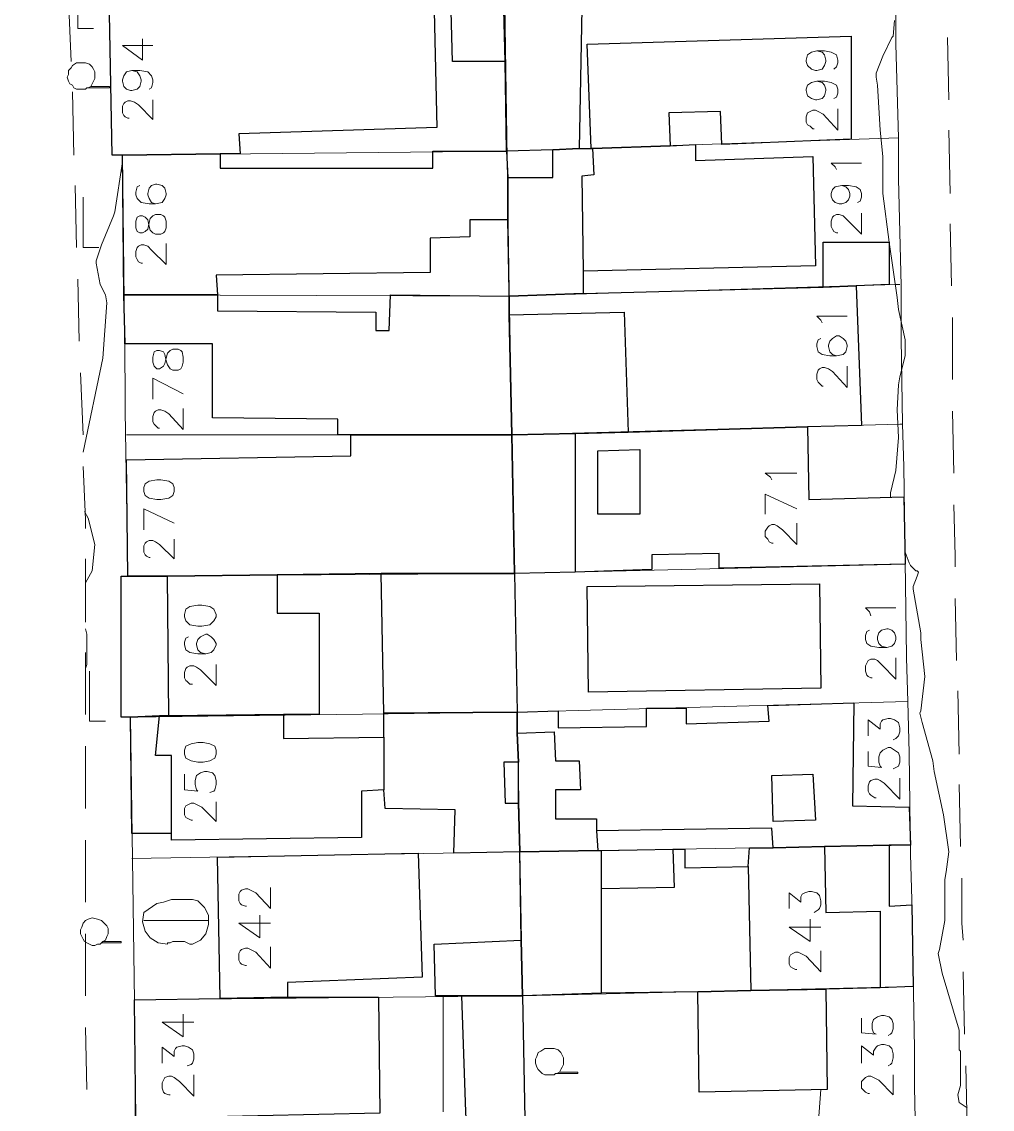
# Model space of a CAD drawing. Extents: x -2391 to 32076, y -11492 to 5852.
# Drawn here: x 4882.4 to 4944.7, y -1118.1 to -1048.4 of the extents above; entities that cross this region are included whole.
import ezdxf

# ---------------------------------------------------------------- set-up
doc = ezdxf.new("R2010")
doc.units = 0
doc.header["$LTSCALE"] = 7
for name, color, linetype in [('ALVE-CT', 3, 'CONTINUOUS'), ('PDF_A101 - EDIFICACAO', 7, 'CONTINUOUS'), ('PDF_A103 - PROJECAO_1', 7, 'CONTINUOUS'), ('PDF_A104 - PROJECAO_2', 7, 'CONTINUOUS'), ('PDF_A118 - PISCINA', 7, 'CONTINUOUS'), ('PDF_A122 - CASA_DE_MAQUINA', 7, 'CONTINUOUS'), ('PDF_A123 - N DE PORTA', 7, 'CONTINUOUS'), ('PDF_A124 - MURO', 7, 'CONTINUOUS'), ('PDF_C301 - MEIO_FIO_2D', 7, 'CONTINUOUS'), ('PDF_F602 - ARVORE_ISOLADA', 7, 'CONTINUOUS'), ('PDF_I903 - POSTE', 7, 'CONTINUOUS'), ('PDF_N1402 - CURVA_INTERMEDIARIA', 7, 'CONTINUOUS')]:
    doc.layers.add(name, color=color, linetype=linetype)

msp = doc.modelspace()

# ---------------------------------------------------------------- linework, layer by layer
at = {"layer": 'ALVE-CT'}
msp.add_circle((4550.796, -1271.53), 500, dxfattribs=at)
at = {"layer": 'PDF_A101 - EDIFICACAO', "lineweight": 30}
for points in [[(4895.123, -1056.823), (4888.858, -1056.908), (4888.181, -1056.908), (4888.011, -1047.848), (4908.839, -1047.679), (4909.008, -1055.13), (4896.308, -1055.553), (4896.393, -1056.823)], [(4913.41, -1050.896), (4910.024, -1050.896), (4909.939, -1047.679), (4913.326, -1047.595)], [(4918.152, -1056.484), (4916.458, -1056.569), (4913.495, -1056.654), (4913.41, -1050.896), (4913.326, -1047.595), (4918.321, -1047.51)], [(4923.993, -1056.315), (4918.998, -1056.484), (4918.914, -1056.484), (4918.66, -1049.796), (4935.592, -1049.288), (4935.592, -1055.892), (4927.295, -1056.23), (4927.211, -1054.114), (4923.909, -1054.198)], [(4925.602, -1056.23), (4925.602, -1057.246), (4933.137, -1056.992), (4933.306, -1064.019), (4918.406, -1064.358), (4918.406, -1065.797), (4913.664, -1065.967), (4913.664, -1065.628), (4913.58, -1061.056), (4913.58, -1058.347), (4916.458, -1058.347), (4916.458, -1056.569), (4918.152, -1056.484), (4918.914, -1056.484), (4918.998, -1056.484), (4923.993, -1056.315)], [(4913.58, -1058.347), (4913.58, -1061.056), (4911.125, -1061.056), (4911.125, -1062.157), (4908.585, -1062.241), (4908.585, -1064.443), (4894.869, -1064.612), (4894.954, -1065.882), (4888.943, -1065.882), (4888.858, -1056.908), (4895.123, -1056.823), (4895.123, -1057.754), (4908.754, -1057.754), (4908.754, -1056.654), (4913.495, -1056.654)], [(4935.931, -1065.289), (4933.814, -1065.374), (4933.814, -1062.495), (4938.048, -1062.495), (4938.048, -1065.205)], [(4917.898, -1074.772), (4913.834, -1074.856), (4913.664, -1067.152), (4913.664, -1065.967), (4918.406, -1065.797), (4933.814, -1065.374), (4935.931, -1065.289), (4936.27, -1074.264), (4932.798, -1074.348), (4921.284, -1074.687)], [(4894.954, -1065.882), (4894.954, -1066.898), (4905.113, -1066.983), (4905.113, -1068.168), (4905.96, -1068.168), (4906.045, -1065.882), (4913.664, -1065.967), (4913.664, -1067.152), (4913.834, -1074.856), (4903.505, -1074.856), (4902.658, -1074.856), (4902.658, -1073.84), (4894.615, -1073.756), (4894.615, -1069.014), (4889.027, -1069.014), (4888.943, -1065.882)], [(4932.798, -1074.348), (4932.883, -1079.005), (4938.979, -1078.835), (4939.064, -1083.153), (4927.126, -1083.407), (4927.126, -1082.476), (4922.808, -1082.561), (4922.808, -1083.492), (4917.898, -1083.661), (4914.003, -1083.746), (4913.834, -1074.856), (4917.898, -1074.772), (4921.284, -1074.687)], [(4913.834, -1074.856), (4914.003, -1083.746), (4905.452, -1083.746), (4898.764, -1083.831), (4891.737, -1083.915), (4889.197, -1083.915), (4889.112, -1076.465), (4903.505, -1076.211), (4903.505, -1074.856)], [(4898.764, -1083.831), (4898.764, -1086.286), (4901.473, -1086.286), (4901.473, -1092.805), (4899.187, -1092.805), (4891.821, -1092.89), (4891.229, -1092.89), (4889.366, -1092.974), (4888.773, -1092.974), (4888.773, -1083.915), (4889.197, -1083.915), (4891.737, -1083.915)], [(4914.172, -1092.636), (4905.621, -1092.72), (4905.452, -1083.746), (4914.003, -1083.746)], [(4933.645, -1091.112), (4918.744, -1091.366), (4918.66, -1084.593), (4933.56, -1084.423)], [(4935.762, -1092.043), (4935.677, -1098.647), (4939.318, -1098.731), (4939.402, -1101.187), (4938.048, -1101.187), (4933.899, -1101.271), (4930.597, -1101.356), (4930.513, -1100.086), (4919.252, -1100.255), (4919.337, -1101.525), (4914.342, -1101.61), (4914.257, -1098.477), (4914.257, -1095.853), (4914.172, -1093.99), (4914.172, -1092.636), (4916.797, -1092.551), (4916.797, -1093.652), (4922.47, -1093.567), (4922.47, -1092.382), (4925.009, -1092.382), (4925.009, -1093.398), (4930.343, -1093.228), (4930.259, -1092.212)], [(4914.172, -1093.99), (4914.257, -1095.853), (4913.326, -1095.853), (4913.41, -1098.477), (4914.257, -1098.477), (4914.342, -1101.61), (4910.109, -1101.695), (4910.193, -1098.901), (4905.706, -1098.816), (4905.621, -1097.631), (4904.182, -1097.715), (4904.182, -1100.679), (4891.991, -1100.848), (4891.991, -1100.425), (4889.451, -1100.425), (4889.366, -1092.974), (4891.229, -1092.89), (4891.821, -1092.89), (4899.187, -1092.805), (4899.187, -1094.329), (4905.621, -1094.244), (4905.621, -1092.72), (4914.172, -1092.636)], [(4938.048, -1101.187), (4938.048, -1105.081), (4939.487, -1104.997), (4939.572, -1110.246), (4937.455, -1110.33), (4933.984, -1110.415), (4929.158, -1110.5), (4925.771, -1110.584), (4919.591, -1110.669), (4914.511, -1110.838), (4914.426, -1107.282), (4914.342, -1101.61), (4919.337, -1101.525), (4919.591, -1101.525), (4924.163, -1101.441), (4924.925, -1101.441), (4924.925, -1102.626), (4928.989, -1102.541), (4929.073, -1101.356), (4930.597, -1101.356), (4933.899, -1101.271)], [(4899.441, -1110.923), (4895.123, -1111.008), (4894.954, -1101.949), (4907.823, -1101.695), (4908.077, -1109.653), (4899.441, -1109.992)], [(4914.511, -1110.838), (4910.617, -1110.838), (4908.923, -1110.838), (4908.839, -1107.536), (4914.426, -1107.282)], [(4925.771, -1110.584), (4929.158, -1110.5), (4933.984, -1110.415), (4934.068, -1116.849), (4925.856, -1117.019)], [(4895.123, -1111.008), (4899.441, -1110.923), (4905.283, -1110.923), (4905.367, -1118.373), (4889.705, -1118.712), (4889.62, -1111.177), (4889.62, -1111.092)], [(4914.68, -1119.897), (4910.955, -1119.982), (4910.871, -1118.289), (4910.617, -1110.838), (4914.511, -1110.838)]]:
    msp.add_lwpolyline(points, close=True, dxfattribs=at)
at = {"layer": 'PDF_A103 - PROJECAO_1', "lineweight": 30}
for points in [[(4918.406, -1064.358), (4918.406, -1065.797), (4913.664, -1065.967), (4913.664, -1065.628), (4913.58, -1061.056), (4913.58, -1058.347), (4916.458, -1058.347), (4916.458, -1056.569), (4918.152, -1056.484), (4918.914, -1056.484), (4918.998, -1056.484), (4919.083, -1058.177), (4918.321, -1058.262)], [(4921.284, -1074.687), (4917.898, -1074.772), (4913.834, -1074.856), (4913.664, -1067.152), (4921.03, -1066.983)], [(4917.898, -1083.661), (4914.003, -1083.746), (4913.834, -1074.856), (4917.898, -1074.772)], [(4922.046, -1079.936), (4919.337, -1079.936), (4919.337, -1075.872), (4922.046, -1075.788)], [(4899.187, -1092.805), (4891.821, -1092.89), (4891.737, -1083.915), (4898.764, -1083.831), (4898.764, -1086.286), (4901.473, -1086.286), (4901.473, -1092.805)], [(4905.621, -1094.244), (4905.621, -1097.631), (4904.182, -1097.715), (4904.182, -1100.679), (4891.991, -1100.848), (4891.991, -1100.425), (4891.991, -1095.43), (4890.975, -1095.43), (4891.229, -1092.89), (4891.821, -1092.89), (4899.187, -1092.805), (4899.187, -1094.329)], [(4919.252, -1100.255), (4919.337, -1101.525), (4914.342, -1101.61), (4914.257, -1098.477), (4914.257, -1095.853), (4914.172, -1093.99), (4916.543, -1093.906), (4916.628, -1095.768), (4918.152, -1095.768), (4918.236, -1097.631), (4916.628, -1097.631), (4916.628, -1099.493), (4919.252, -1099.493)], [(4933.306, -1099.578), (4930.597, -1099.663), (4930.513, -1096.699), (4933.137, -1096.615)], [(4933.899, -1101.271), (4933.984, -1105.505), (4937.455, -1105.42), (4937.455, -1110.33), (4933.984, -1110.415), (4929.158, -1110.5), (4925.771, -1110.584), (4919.591, -1110.669), (4919.591, -1103.981), (4919.591, -1101.525), (4924.163, -1101.441), (4924.925, -1101.441), (4924.925, -1102.626), (4928.989, -1102.541), (4929.073, -1101.356), (4930.597, -1101.356)]]:
    msp.add_lwpolyline(points, close=True, dxfattribs=at)
at = {"layer": 'PDF_A104 - PROJECAO_2', "lineweight": 30}
msp.add_lwpolyline([(4924.925, -1101.441), (4924.925, -1102.626), (4928.989, -1102.541), (4929.158, -1110.5), (4925.771, -1110.584), (4919.591, -1110.669), (4919.591, -1103.981), (4919.591, -1101.525), (4924.163, -1101.441)], close=True, dxfattribs=at)
at = {"layer": 'PDF_A118 - PISCINA', "lineweight": 9}
msp.add_lwpolyline([(4891.483, -1104.827), (4891.059, -1104.912), (4890.213, -1105.505), (4890.128, -1106.097), (4890.297, -1106.69), (4890.636, -1107.113), (4891.144, -1107.452), (4891.737, -1107.536), (4891.737, -1107.452), (4891.906, -1107.452), (4892.075, -1107.367), (4892.329, -1107.367), (4892.499, -1107.367), (4892.668, -1107.367), (4892.837, -1107.367), (4893.007, -1107.452), (4893.176, -1107.536), (4893.345, -1107.536), (4893.853, -1107.282), (4894.192, -1106.859), (4894.361, -1106.266), (4894.361, -1105.674), (4894.107, -1105.166), (4893.684, -1104.743), (4893.345, -1104.658), (4892.837, -1104.658), (4892.414, -1104.658), (4891.991, -1104.658)], close=True, dxfattribs=at)
msp.add_lwpolyline([(4890.213, -1106.012), (4894.361, -1106.012)], dxfattribs=at)
at = {"layer": 'PDF_A122 - CASA_DE_MAQUINA', "lineweight": 30}
msp.add_lwpolyline([(4919.591, -1103.981), (4919.591, -1101.525), (4924.163, -1101.441), (4924.247, -1103.896)], close=True, dxfattribs=at)
at = {"layer": 'PDF_A123 - N DE PORTA', "lineweight": 9}
for points in [[(4890.805, -1049.88), (4888.858, -1049.88), (4890.128, -1050.812), (4890.128, -1049.457)], [(4933.391, -1050.219), (4933.73, -1050.304), (4933.899, -1050.473), (4933.984, -1050.812), (4933.984, -1050.896), (4933.899, -1051.15), (4933.73, -1051.404), (4933.391, -1051.489), (4933.306, -1051.489), (4933.052, -1051.404), (4932.798, -1051.15), (4932.714, -1050.896), (4932.714, -1050.812), (4932.798, -1050.473), (4933.052, -1050.304), (4933.391, -1050.219), (4933.899, -1050.219), (4934.322, -1050.304), (4934.661, -1050.473), (4934.746, -1050.812), (4934.746, -1050.981), (4934.661, -1051.235), (4934.492, -1051.404)], [(4889.451, -1051.489), (4889.789, -1051.574), (4889.959, -1051.828), (4890.043, -1052.082), (4890.043, -1052.166), (4889.959, -1052.505), (4889.789, -1052.674), (4889.451, -1052.759), (4889.366, -1052.759), (4889.112, -1052.674), (4888.943, -1052.505), (4888.858, -1052.166), (4888.858, -1052.082), (4888.943, -1051.828), (4889.112, -1051.574), (4889.451, -1051.489), (4889.959, -1051.489), (4890.467, -1051.574), (4890.721, -1051.828), (4890.805, -1052.082), (4890.805, -1052.251), (4890.721, -1052.59), (4890.551, -1052.674)], [(4933.391, -1052.166), (4933.73, -1052.251), (4933.899, -1052.42), (4933.984, -1052.674), (4933.984, -1052.759), (4933.899, -1053.098), (4933.73, -1053.267), (4933.391, -1053.352), (4933.306, -1053.352), (4933.052, -1053.267), (4932.798, -1053.098), (4932.714, -1052.759), (4932.714, -1052.674), (4932.798, -1052.42), (4933.052, -1052.251), (4933.391, -1052.166), (4933.899, -1052.166), (4934.322, -1052.251), (4934.661, -1052.42), (4934.746, -1052.674), (4934.746, -1052.928), (4934.661, -1053.182), (4934.492, -1053.267)], [(4889.281, -1054.537), (4889.197, -1054.537), (4889.027, -1054.452), (4888.943, -1054.368), (4888.858, -1054.198), (4888.858, -1053.775), (4888.943, -1053.606), (4889.027, -1053.521), (4889.197, -1053.436), (4889.366, -1053.436), (4889.62, -1053.521), (4889.874, -1053.69), (4890.805, -1054.622), (4890.805, -1053.352)], [(4933.222, -1055.214), (4933.137, -1055.214), (4932.968, -1055.045), (4932.798, -1054.96), (4932.714, -1054.791), (4932.714, -1054.452), (4932.798, -1054.198), (4932.968, -1054.114), (4933.137, -1054.029), (4933.306, -1054.029), (4933.476, -1054.114), (4933.814, -1054.283), (4934.746, -1055.299), (4934.746, -1053.944)], [(4934.661, -1057.839), (4934.576, -1057.669), (4934.322, -1057.416), (4936.27, -1057.416)], [(4889.959, -1058.855), (4889.789, -1058.939), (4889.705, -1059.278), (4889.705, -1059.447), (4889.789, -1059.701), (4890.043, -1059.955), (4890.551, -1060.04), (4890.975, -1060.04), (4891.398, -1059.955), (4891.567, -1059.701), (4891.652, -1059.447), (4891.652, -1059.363), (4891.567, -1059.024), (4891.398, -1058.855), (4891.059, -1058.77), (4890.975, -1058.77), (4890.721, -1058.855), (4890.551, -1059.024), (4890.467, -1059.363), (4890.467, -1059.447), (4890.551, -1059.701), (4890.721, -1059.955), (4890.975, -1060.04)], [(4935, -1058.855), (4935.254, -1058.939), (4935.423, -1059.109), (4935.508, -1059.363), (4935.508, -1059.532), (4935.423, -1059.786), (4935.254, -1059.955), (4935, -1060.04), (4934.83, -1060.04), (4934.576, -1059.955), (4934.407, -1059.786), (4934.322, -1059.532), (4934.322, -1059.363), (4934.407, -1059.109), (4934.576, -1058.939), (4935, -1058.855), (4935.423, -1058.855), (4935.931, -1058.939), (4936.185, -1059.109), (4936.27, -1059.363), (4936.27, -1059.617), (4936.185, -1059.871), (4936.016, -1059.955)], [(4934.746, -1061.903), (4934.661, -1061.903), (4934.492, -1061.818), (4934.407, -1061.649), (4934.322, -1061.479), (4934.322, -1061.141), (4934.407, -1060.887), (4934.492, -1060.802), (4934.661, -1060.717), (4934.83, -1060.717), (4935.084, -1060.802), (4935.338, -1061.056), (4936.27, -1061.987), (4936.27, -1060.633)], [(4890.128, -1063.85), (4890.043, -1063.85), (4889.874, -1063.765), (4889.789, -1063.596), (4889.705, -1063.427), (4889.705, -1063.088), (4889.789, -1062.834), (4889.874, -1062.749), (4890.043, -1062.665), (4890.213, -1062.665), (4890.467, -1062.749), (4890.721, -1063.003), (4891.652, -1063.935), (4891.652, -1062.58)], [(4933.73, -1067.66), (4933.645, -1067.49), (4933.391, -1067.236), (4935.338, -1067.236)], [(4933.645, -1068.676), (4933.476, -1068.76), (4933.391, -1069.014), (4933.391, -1069.184), (4933.476, -1069.522), (4933.73, -1069.692), (4934.238, -1069.776), (4934.661, -1069.776), (4935.084, -1069.692), (4935.254, -1069.522), (4935.338, -1069.184), (4935.338, -1069.099), (4935.254, -1068.845), (4935.084, -1068.676), (4934.83, -1068.506), (4934.661, -1068.506), (4934.407, -1068.676), (4934.238, -1068.845), (4934.153, -1069.099), (4934.153, -1069.184), (4934.238, -1069.522), (4934.407, -1069.692), (4934.661, -1069.776)], [(4933.814, -1071.724), (4933.73, -1071.724), (4933.56, -1071.554), (4933.476, -1071.47), (4933.391, -1071.3), (4933.391, -1070.962), (4933.476, -1070.708), (4933.56, -1070.623), (4933.73, -1070.538), (4933.899, -1070.538), (4934.153, -1070.623), (4934.407, -1070.792), (4935.338, -1071.808), (4935.338, -1070.454)], [(4892.753, -1072.232), (4890.805, -1071.216), (4890.805, -1072.57)], [(4891.229, -1074.433), (4891.144, -1074.433), (4890.975, -1074.264), (4890.89, -1074.179), (4890.805, -1074.01), (4890.805, -1073.671), (4890.89, -1073.417), (4890.975, -1073.332), (4891.144, -1073.248), (4891.313, -1073.248), (4891.567, -1073.332), (4891.821, -1073.502), (4892.753, -1074.518), (4892.753, -1073.163)], [(4930.513, -1077.735), (4930.428, -1077.565), (4930.089, -1077.311), (4932.121, -1077.311)], [(4932.121, -1079.597), (4930.089, -1078.666), (4930.089, -1079.936)], [(4892.16, -1080.529), (4890.213, -1079.597), (4890.213, -1080.952)], [(4930.597, -1081.799), (4930.513, -1081.799), (4930.343, -1081.714), (4930.259, -1081.545), (4930.089, -1081.375), (4930.089, -1081.037), (4930.259, -1080.783), (4930.343, -1080.698), (4930.513, -1080.613), (4930.682, -1080.613), (4930.851, -1080.698), (4931.19, -1080.952), (4932.121, -1081.883), (4932.121, -1080.529)], [(4890.636, -1082.73), (4890.551, -1082.73), (4890.382, -1082.645), (4890.297, -1082.561), (4890.213, -1082.391), (4890.213, -1081.968), (4890.297, -1081.799), (4890.382, -1081.714), (4890.551, -1081.629), (4890.805, -1081.629), (4890.975, -1081.714), (4891.229, -1081.883), (4892.16, -1082.815), (4892.16, -1081.545)], [(4936.862, -1086.455), (4936.778, -1086.201), (4936.524, -1085.947), (4938.471, -1085.947)], [(4893.091, -1087.81), (4892.922, -1087.894), (4892.837, -1088.148), (4892.837, -1088.318), (4892.922, -1088.656), (4893.176, -1088.826), (4893.684, -1088.91), (4894.192, -1088.91), (4894.53, -1088.826), (4894.7, -1088.656), (4894.869, -1088.318), (4894.869, -1088.233), (4894.7, -1087.979), (4894.53, -1087.81), (4894.276, -1087.64), (4894.192, -1087.64), (4893.853, -1087.81), (4893.684, -1087.979), (4893.599, -1088.233), (4893.599, -1088.318), (4893.684, -1088.656), (4893.853, -1088.826), (4894.192, -1088.91)], [(4936.778, -1087.386), (4936.608, -1087.471), (4936.524, -1087.725), (4936.524, -1087.979), (4936.608, -1088.233), (4936.862, -1088.402), (4937.37, -1088.487), (4937.878, -1088.487), (4938.217, -1088.402), (4938.386, -1088.233), (4938.471, -1087.979), (4938.471, -1087.81), (4938.386, -1087.556), (4938.217, -1087.386), (4937.963, -1087.302), (4937.878, -1087.302), (4937.54, -1087.386), (4937.37, -1087.556), (4937.286, -1087.81), (4937.286, -1087.979), (4937.37, -1088.233), (4937.54, -1088.402), (4937.878, -1088.487)], [(4893.345, -1090.858), (4893.176, -1090.858), (4893.007, -1090.688), (4892.922, -1090.604), (4892.837, -1090.434), (4892.837, -1090.096), (4892.922, -1089.842), (4893.007, -1089.757), (4893.176, -1089.672), (4893.43, -1089.672), (4893.599, -1089.757), (4893.853, -1089.926), (4894.869, -1090.942), (4894.869, -1089.588)], [(4936.947, -1090.434), (4936.862, -1090.434), (4936.693, -1090.35), (4936.608, -1090.265), (4936.524, -1090.011), (4936.524, -1089.672), (4936.608, -1089.503), (4936.693, -1089.334), (4936.862, -1089.249), (4937.116, -1089.249), (4937.286, -1089.334), (4937.54, -1089.588), (4938.471, -1090.519), (4938.471, -1089.164)], [(4936.693, -1094.16), (4936.693, -1093.144), (4937.455, -1093.736), (4937.455, -1093.398), (4937.54, -1093.228), (4937.624, -1093.144), (4937.963, -1093.059), (4938.132, -1093.059), (4938.386, -1093.144), (4938.64, -1093.313), (4938.725, -1093.652), (4938.725, -1093.906), (4938.64, -1094.16), (4938.471, -1094.329), (4938.302, -1094.414)], [(4936.693, -1095.176), (4936.693, -1096.107), (4937.54, -1096.192), (4937.455, -1096.107), (4937.37, -1095.853), (4937.37, -1095.514), (4937.455, -1095.26), (4937.624, -1095.091), (4937.963, -1094.922), (4938.132, -1094.922), (4938.386, -1095.091), (4938.64, -1095.26), (4938.725, -1095.514), (4938.725, -1095.853), (4938.64, -1096.107), (4938.471, -1096.192), (4938.302, -1096.276)], [(4892.837, -1096.615), (4892.837, -1097.631), (4893.684, -1097.715), (4893.599, -1097.631), (4893.514, -1097.292), (4893.514, -1097.038), (4893.599, -1096.699), (4893.853, -1096.53), (4894.107, -1096.445), (4894.276, -1096.445), (4894.615, -1096.53), (4894.784, -1096.699), (4894.869, -1097.038), (4894.869, -1097.292), (4894.784, -1097.631), (4894.7, -1097.715), (4894.446, -1097.8)], [(4937.201, -1098.139), (4937.116, -1098.139), (4936.862, -1097.969), (4936.778, -1097.885), (4936.693, -1097.715), (4936.693, -1097.377), (4936.778, -1097.123), (4936.862, -1097.038), (4937.116, -1096.953), (4937.286, -1096.953), (4937.455, -1097.038), (4937.709, -1097.207), (4938.725, -1098.223), (4938.725, -1096.869)], [(4893.345, -1099.578), (4893.261, -1099.578), (4893.091, -1099.493), (4892.922, -1099.409), (4892.837, -1099.239), (4892.837, -1098.816), (4892.922, -1098.647), (4893.091, -1098.562), (4893.261, -1098.477), (4893.43, -1098.477), (4893.599, -1098.562), (4893.938, -1098.731), (4894.869, -1099.663), (4894.869, -1098.393)], [(4896.816, -1105.081), (4896.732, -1105.081), (4896.478, -1104.997), (4896.393, -1104.912), (4896.308, -1104.743), (4896.308, -1104.319), (4896.393, -1104.15), (4896.478, -1104.065), (4896.732, -1103.981), (4896.901, -1103.981), (4897.07, -1104.065), (4897.409, -1104.235), (4898.34, -1105.251), (4898.34, -1103.896)], [(4931.613, -1105.251), (4931.613, -1104.235), (4932.375, -1104.827), (4932.375, -1104.489), (4932.46, -1104.319), (4932.629, -1104.235), (4932.883, -1104.15), (4933.052, -1104.15), (4933.391, -1104.235), (4933.56, -1104.404), (4933.645, -1104.743), (4933.645, -1104.997), (4933.56, -1105.251), (4933.476, -1105.335), (4933.222, -1105.505)], [(4898.34, -1106.182), (4896.308, -1106.182), (4897.663, -1107.113), (4897.663, -1105.674)], [(4933.645, -1106.436), (4931.613, -1106.436), (4932.968, -1107.367), (4932.968, -1105.928)], [(4896.816, -1108.891), (4896.732, -1108.891), (4896.478, -1108.806), (4896.393, -1108.722), (4896.308, -1108.552), (4896.308, -1108.129), (4896.393, -1107.96), (4896.478, -1107.875), (4896.732, -1107.79), (4896.901, -1107.79), (4897.07, -1107.875), (4897.409, -1108.044), (4898.34, -1109.06), (4898.34, -1107.706)], [(4932.121, -1109.145), (4932.037, -1109.145), (4931.867, -1109.06), (4931.698, -1108.976), (4931.613, -1108.806), (4931.613, -1108.383), (4931.698, -1108.214), (4931.867, -1108.129), (4932.037, -1108.044), (4932.206, -1108.044), (4932.375, -1108.129), (4932.714, -1108.298), (4933.645, -1109.314), (4933.645, -1107.96)], [(4893.43, -1112.532), (4891.398, -1112.532), (4892.753, -1113.463), (4892.753, -1112.024)], [(4936.27, -1112.278), (4936.27, -1113.209), (4937.201, -1113.294), (4937.032, -1113.209), (4936.947, -1112.955), (4936.947, -1112.616), (4937.032, -1112.362), (4937.286, -1112.193), (4937.54, -1112.108), (4937.709, -1112.108), (4938.048, -1112.193), (4938.217, -1112.362), (4938.302, -1112.616), (4938.302, -1112.955), (4938.217, -1113.209), (4938.132, -1113.294), (4937.963, -1113.378)], [(4891.398, -1115.156), (4891.398, -1114.14), (4892.16, -1114.733), (4892.16, -1114.394), (4892.245, -1114.225), (4892.329, -1114.14), (4892.668, -1114.056), (4892.837, -1114.056), (4893.091, -1114.14), (4893.345, -1114.31), (4893.43, -1114.564), (4893.43, -1114.902), (4893.345, -1115.156), (4893.261, -1115.241), (4893.007, -1115.326)], [(4936.27, -1115.156), (4936.27, -1114.056), (4937.032, -1114.648), (4937.032, -1114.394), (4937.201, -1114.14), (4937.286, -1114.056), (4937.54, -1113.971), (4937.709, -1113.971), (4938.048, -1114.056), (4938.217, -1114.225), (4938.302, -1114.564), (4938.302, -1114.818), (4938.217, -1115.156), (4938.132, -1115.241), (4937.963, -1115.326)], [(4891.906, -1117.188), (4891.821, -1117.188), (4891.567, -1117.103), (4891.483, -1117.019), (4891.398, -1116.765), (4891.398, -1116.426), (4891.483, -1116.257), (4891.567, -1116.087), (4891.821, -1116.003), (4891.991, -1116.003), (4892.16, -1116.087), (4892.499, -1116.341), (4893.43, -1117.273), (4893.43, -1115.918)], [(4936.778, -1117.103), (4936.693, -1117.103), (4936.524, -1117.019), (4936.439, -1116.934), (4936.27, -1116.765), (4936.27, -1116.341), (4936.439, -1116.172), (4936.524, -1116.087), (4936.693, -1116.003), (4936.862, -1116.003), (4937.032, -1116.087), (4937.37, -1116.257), (4938.302, -1117.188), (4938.302, -1115.918)]]:
    msp.add_lwpolyline(points, dxfattribs=at)
for points in [[(4889.705, -1061.564), (4889.789, -1061.818), (4889.959, -1061.903), (4890.128, -1061.903), (4890.297, -1061.818), (4890.467, -1061.649), (4890.551, -1061.225), (4890.636, -1060.971), (4890.805, -1060.802), (4890.975, -1060.717), (4891.313, -1060.717), (4891.483, -1060.802), (4891.567, -1060.887), (4891.652, -1061.141), (4891.652, -1061.564), (4891.567, -1061.818), (4891.483, -1061.903), (4891.313, -1061.987), (4890.975, -1061.987), (4890.805, -1061.903), (4890.636, -1061.733), (4890.551, -1061.479), (4890.467, -1061.056), (4890.297, -1060.887), (4890.128, -1060.802), (4889.959, -1060.802), (4889.789, -1060.887), (4889.705, -1061.141)], [(4890.805, -1070.2), (4890.89, -1070.454), (4891.059, -1070.623), (4891.229, -1070.623), (4891.483, -1070.454), (4891.567, -1070.284), (4891.652, -1069.946), (4891.737, -1069.607), (4891.906, -1069.438), (4892.075, -1069.353), (4892.414, -1069.353), (4892.583, -1069.438), (4892.668, -1069.522), (4892.753, -1069.861), (4892.753, -1070.2), (4892.668, -1070.454), (4892.583, -1070.623), (4892.414, -1070.708), (4892.075, -1070.708), (4891.906, -1070.623), (4891.737, -1070.369), (4891.652, -1070.115), (4891.567, -1069.692), (4891.483, -1069.522), (4891.229, -1069.438), (4891.059, -1069.438), (4890.89, -1069.522), (4890.805, -1069.861)], [(4890.213, -1078.497), (4890.297, -1078.751), (4890.551, -1078.92), (4891.059, -1079.005), (4891.313, -1079.005), (4891.821, -1078.92), (4892.075, -1078.751), (4892.16, -1078.497), (4892.16, -1078.243), (4892.075, -1077.989), (4891.821, -1077.819), (4891.313, -1077.735), (4891.059, -1077.735), (4890.551, -1077.819), (4890.297, -1077.989), (4890.213, -1078.243)], [(4892.837, -1086.54), (4892.922, -1086.794), (4893.176, -1087.048), (4893.684, -1087.132), (4893.938, -1087.132), (4894.446, -1087.048), (4894.7, -1086.794), (4894.869, -1086.54), (4894.869, -1086.371), (4894.7, -1086.032), (4894.446, -1085.863), (4893.938, -1085.778), (4893.684, -1085.778), (4893.176, -1085.863), (4892.922, -1086.032), (4892.837, -1086.371)], [(4892.837, -1095.345), (4892.922, -1095.599), (4893.261, -1095.768), (4893.684, -1095.853), (4894.022, -1095.853), (4894.446, -1095.768), (4894.784, -1095.599), (4894.869, -1095.345), (4894.869, -1095.091), (4894.784, -1094.837), (4894.446, -1094.668), (4894.022, -1094.583), (4893.684, -1094.583), (4893.261, -1094.668), (4892.922, -1094.837), (4892.837, -1095.091)]]:
    msp.add_lwpolyline(points, close=True, dxfattribs=at)
at = {"layer": 'PDF_A124 - MURO', "lineweight": 9}
for points in [[(4888.265, -1021.01), (4912.902, -1020.587), (4913.241, -1038.705), (4913.664, -1065.628), (4915.019, -1137.592), (4889.789, -1138.1)], [(4939.064, -1083.153), (4914.003, -1083.746), (4889.197, -1083.915), (4889.027, -1073.332), (4889.027, -1071.808), (4888.858, -1056.908), (4888.181, -1056.908), (4888.011, -1047.848), (4913.326, -1047.595), (4938.471, -1047.087)], [(4888.858, -1056.908), (4913.495, -1056.654), (4938.64, -1055.807), (4938.471, -1049.796), (4938.471, -1049.203), (4938.471, -1047.256)], [(4938.894, -1074.179), (4938.81, -1068.676), (4938.81, -1065.289), (4938.64, -1058.431), (4938.64, -1055.807)], [(4888.943, -1065.882), (4913.664, -1065.967), (4938.471, -1065.205), (4938.725, -1065.205)], [(4889.112, -1074.856), (4913.834, -1074.856), (4938.725, -1074.179), (4938.894, -1074.179), (4938.979, -1076.888), (4939.148, -1089.08), (4939.148, -1089.164), (4939.233, -1091.958), (4939.318, -1095.26), (4939.402, -1101.779), (4939.487, -1104.658), (4939.656, -1114.225), (4939.656, -1116.68), (4939.826, -1124.977)], [(4939.233, -1091.958), (4914.172, -1092.636), (4889.366, -1092.974), (4889.62, -1111.177), (4889.705, -1123.707), (4889.705, -1125.57), (4889.789, -1133.19), (4894.954, -1133.105)], [(4939.402, -1101.187), (4889.451, -1102.033)], [(4889.62, -1111.092), (4914.511, -1110.838), (4939.572, -1110.246)], [(4909.431, -1110.838), (4909.431, -1118.289)], [(4933.476, -1119.135), (4933.645, -1116.849)]]:
    msp.add_lwpolyline(points, dxfattribs=at)
at = {"layer": 'PDF_C301 - MEIO_FIO_2D', "lineweight": 9}
for points in [[(4885.387, -1046.917), (4885.556, -1050.896)], [(4941.858, -1053.352), (4941.773, -1049.372)], [(4885.641, -1052.844), (4885.725, -1056.908)], [(4941.942, -1059.363), (4941.858, -1055.299)], [(4885.81, -1058.855), (4885.895, -1062.834)], [(4942.027, -1065.289), (4941.942, -1061.31)], [(4885.979, -1064.866), (4886.064, -1068.845)], [(4942.111, -1071.3), (4942.111, -1067.321)], [(4886.149, -1070.877), (4886.318, -1074.856)], [(4942.196, -1077.311), (4942.111, -1073.332)], [(4886.318, -1076.888), (4886.487, -1080.275), (4886.487, -1080.867)], [(4942.281, -1083.323), (4942.281, -1082.645), (4942.196, -1079.343)], [(4886.487, -1082.815), (4886.487, -1086.878)], [(4942.365, -1089.334), (4942.281, -1085.355)], [(4886.487, -1088.826), (4886.487, -1092.805)], [(4942.535, -1095.345), (4942.45, -1091.281)], [(4886.487, -1094.837), (4886.487, -1098.816)], [(4942.619, -1101.271), (4942.535, -1097.292)], [(4886.487, -1100.848), (4886.487, -1104.827)], [(4942.789, -1107.282), (4942.704, -1106.182), (4942.704, -1103.303)], [(4886.487, -1106.859), (4886.487, -1110.838)], [(4942.873, -1113.294), (4942.789, -1109.314)], [(4886.487, -1112.87), (4886.572, -1116.849)], [(4943.043, -1119.305), (4942.958, -1115.326)]]:
    msp.add_lwpolyline(points, dxfattribs=at)
at = {"layer": 'PDF_F602 - ARVORE_ISOLADA', "lineweight": 9}
for points in [[(4886.826, -1052.505), (4886.657, -1052.59), (4886.572, -1052.59), (4886.487, -1052.674), (4886.318, -1052.674), (4886.064, -1052.674), (4885.895, -1052.674), (4885.725, -1052.59), (4885.641, -1052.42), (4885.471, -1052.336), (4885.387, -1052.166), (4885.302, -1051.912), (4885.387, -1051.743), (4885.387, -1051.489), (4885.556, -1051.32), (4885.641, -1051.15), (4885.895, -1050.981), (4886.149, -1050.981), (4886.487, -1050.981), (4886.741, -1051.066), (4886.911, -1051.235), (4886.995, -1051.404), (4887.08, -1051.574), (4887.08, -1051.828), (4887.08, -1051.997), (4886.995, -1052.166), (4886.911, -1052.336), (4886.826, -1052.505), (4886.657, -1052.59), (4888.011, -1052.59), (4888.011, -1052.505)], [(4887.588, -1107.367), (4887.503, -1107.452), (4887.419, -1107.536), (4887.249, -1107.536), (4887.08, -1107.621), (4886.911, -1107.621), (4886.741, -1107.536), (4886.572, -1107.452), (4886.403, -1107.367), (4886.318, -1107.198), (4886.233, -1107.028), (4886.149, -1106.859), (4886.149, -1106.605), (4886.233, -1106.436), (4886.318, -1106.182), (4886.487, -1106.012), (4886.657, -1105.928), (4886.911, -1105.843), (4887.249, -1105.928), (4887.503, -1106.012), (4887.673, -1106.182), (4887.842, -1106.351), (4887.927, -1106.52), (4887.927, -1106.69), (4887.927, -1106.859), (4887.842, -1107.028), (4887.757, -1107.282), (4887.588, -1107.367), (4887.503, -1107.452), (4888.773, -1107.452), (4888.773, -1107.367)], [(4916.882, -1115.749), (4916.712, -1115.833), (4916.628, -1115.833), (4916.543, -1115.918), (4916.289, -1115.918), (4916.12, -1115.918), (4915.95, -1115.918), (4915.781, -1115.833), (4915.612, -1115.664), (4915.527, -1115.58), (4915.442, -1115.41), (4915.358, -1115.156), (4915.358, -1114.902), (4915.442, -1114.733), (4915.527, -1114.479), (4915.696, -1114.394), (4915.95, -1114.225), (4916.12, -1114.225), (4916.543, -1114.225), (4916.797, -1114.31), (4916.966, -1114.479), (4917.051, -1114.648), (4917.136, -1114.818), (4917.136, -1114.987), (4917.136, -1115.241), (4917.051, -1115.41), (4916.966, -1115.58), (4916.882, -1115.749), (4916.712, -1115.833), (4918.067, -1115.833), (4918.067, -1115.749)]]:
    msp.add_lwpolyline(points, close=True, dxfattribs=at)
at = {"layer": 'PDF_I903 - POSTE', "lineweight": 9}
for points in [[(4886.995, -1048.78), (4885.979, -1048.78), (4885.979, -1045.563)], [(4887.334, -1062.834), (4886.318, -1062.834), (4886.318, -1059.617)], [(4887.757, -1093.228), (4886.741, -1093.228), (4886.741, -1090.011)]]:
    msp.add_lwpolyline(points, dxfattribs=at)
at = {"layer": 'PDF_N1402 - CURVA_INTERMEDIARIA', "lineweight": 9}
for points in [[(4938.386, -1048.272), (4938.302, -1049.288), (4938.217, -1049.372), (4937.624, -1050.558), (4937.201, -1051.658), (4937.201, -1051.912), (4937.286, -1052.42), (4937.455, -1055.299), (4937.624, -1056.992), (4937.624, -1057.416), (4937.624, -1059.363), (4938.048, -1062.495), (4938.556, -1066.051), (4938.64, -1066.813), (4939.064, -1068.76), (4939.064, -1069.776), (4938.725, -1071.131), (4938.64, -1071.639), (4938.556, -1073.248), (4938.64, -1075.026), (4938.471, -1077.142), (4938.132, -1078.581), (4938.132, -1078.835)], [(4886.318, -1075.957), (4887.588, -1069.946), (4887.842, -1066.39), (4887.757, -1065.882), (4887.419, -1065.205), (4887.165, -1063.85), (4887.165, -1063.681), (4887.503, -1062.665), (4888.265, -1060.802), (4888.35, -1060.548), (4888.858, -1057.331), (4888.858, -1057.246)], [(4886.487, -1084.339), (4886.911, -1083.577), (4887.08, -1081.883), (4886.657, -1080.19), (4886.403, -1079.767)], [(4939.064, -1082.391), (4939.318, -1083.069), (4939.402, -1083.238), (4939.741, -1083.577), (4939.826, -1083.577), (4939.91, -1083.661), (4939.826, -1083.915), (4939.572, -1084.593), (4939.572, -1084.762), (4940.08, -1087.556), (4940.08, -1087.894), (4940.08, -1087.979), (4940.334, -1090.35), (4940.08, -1092.551), (4939.995, -1092.72), (4940.164, -1093.313), (4940.842, -1095.768), (4940.926, -1096.445), (4941.519, -1099.239), (4941.858, -1101.61), (4941.688, -1102.88), (4941.604, -1103.388), (4941.604, -1104.489), (4941.604, -1106.012), (4941.265, -1107.875), (4941.18, -1108.129), (4941.434, -1109.399), (4942.535, -1113.04), (4942.535, -1113.294), (4942.535, -1114.14), (4942.535, -1114.31), (4942.619, -1114.394), (4942.619, -1116.595), (4942.45, -1117.188), (4942.535, -1117.696), (4943.043, -1118.035)], [(4886.487, -1089.842), (4886.572, -1089.588), (4886.572, -1087.64), (4886.487, -1087.302)]]:
    msp.add_lwpolyline(points, dxfattribs=at)

doc.saveas('drawing.dxf')
